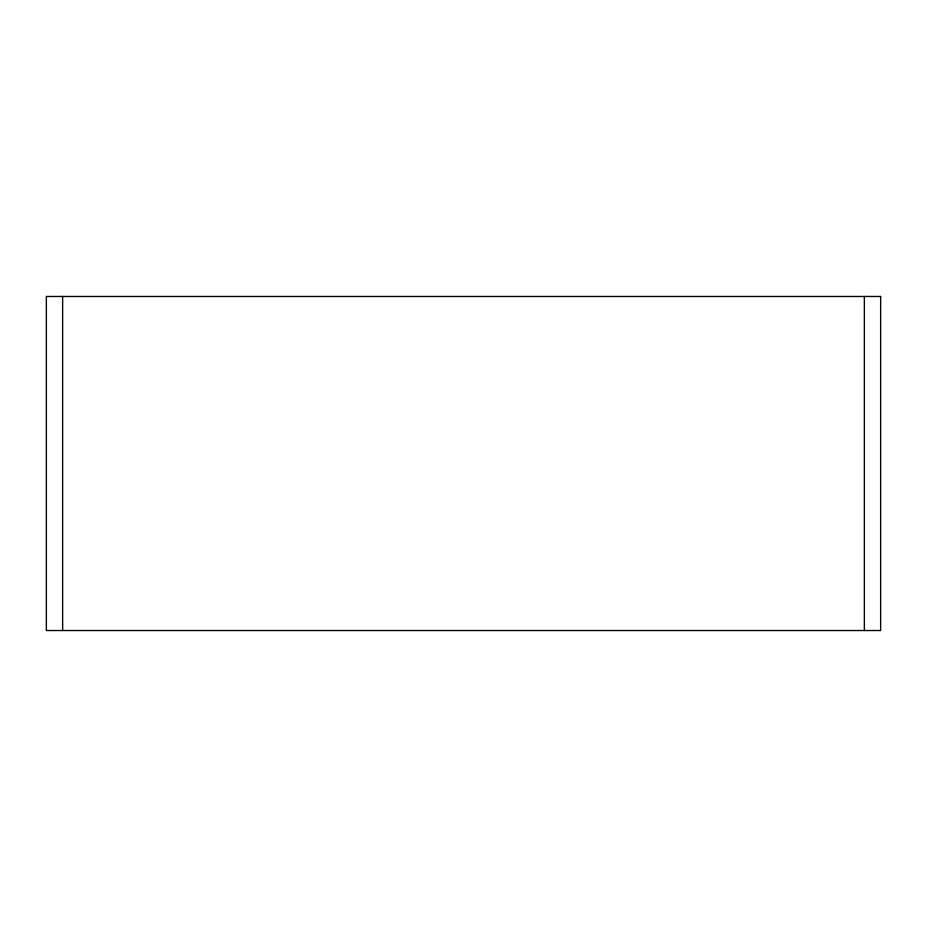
<?xml version="1.0" encoding="UTF-8"?>
<svg xmlns="http://www.w3.org/2000/svg" width="927" height="927" viewBox="0 0 927 927"><rect width="100%" height="100%" fill="white"/><g stroke="black" fill="none" stroke-linecap="round" stroke-linejoin="round"><path stroke-width="1.39" d="M864.358 296.478L864.358 630.522M62.642 296.478L62.642 630.522M880.65 296.478L46.35 296.478L46.35 630.522L880.65 630.522L880.65 296.478"/></g></svg>
